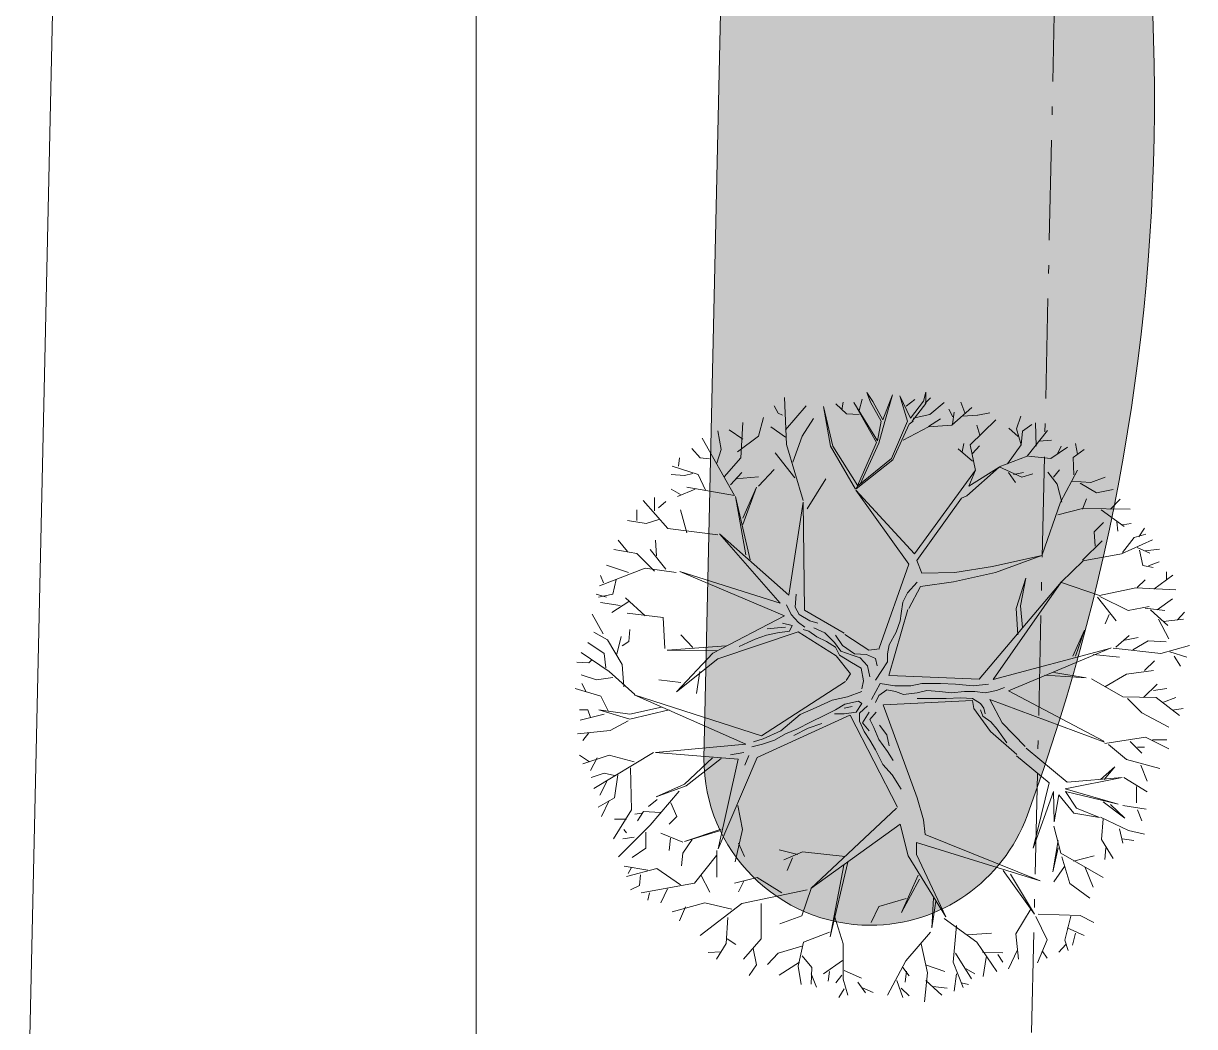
# Model space of a CAD drawing. Header units: metres. Extents: x 8 to 2416, y -346 to 476.
# Drawn here: x 8.4 to 22.43, y 31.83 to 43.85 of the extents above; entities that cross this region are included whole.
import ezdxf

# ---------------------------------------------------------------- set-up
doc = ezdxf.new("R2010")
doc.units = ezdxf.units.M
doc.linetypes.add('ACAD_ISO10W100', pattern=[18, 12, -3, 0, -3])
doc.layers.get('Defpoints').update_dxf_attribs({"color": 6})
doc.layers.add('ARBOLES', color=86, linetype='Continuous', lineweight=0)
doc.layers.add('calle', color=254, linetype='Continuous', lineweight=0)
doc.layers.add('grama', color=7, linetype='Continuous', lineweight=0, true_color=0x698c45)
doc.layers.add('SOLAR', color=7, linetype='ACAD_ISO10W100', lineweight=9, true_color=0xff1414)

# ---------------------------------------------------------------- blocks, each defined once
blk = doc.blocks.new('arbol1')
at = {"layer": 'ARBOLES', "color": 59, "true_color": 0x47602f}
for p, q in [((1233.2362, 79.9663), (1233.2241, 80.2392)), ((1233.7255, 80.2135), (1233.7047, 80.269)), ((1233.7047, 80.269), (1233.7393, 80.217)), ((1233.7982, 80.1095), (1233.8536, 80.2551)), ((1233.8536, 80.2551), (1233.8086, 80.0991)), ((1233.9417, 80.1024), (1233.8972, 80.2493)), ((1233.8972, 80.2493), (1233.9595, 80.1202)), ((1234.0351, 80.2182), (1234.0485, 80.2716)), ((1234.0485, 80.2716), (1234.0485, 80.2048)), ((1233.1635, 80.1907), (1233.1877, 80.1483)), ((1233.2301, 80.0512), (1233.3514, 80.1907)), ((1233.4923, 79.9555), (1233.4523, 80.187)), ((1233.4523, 80.187), (1233.5057, 79.9555)), ((1233.5246, 80.2031), (1233.5869, 80.1442)), ((1233.5662, 80.2135), (1233.5592, 80.1685)), ((1233.7601, 79.9778), (1233.6285, 80.21)), ((1233.6285, 80.21), (1233.767, 79.9882)), ((1233.677, 80.2308), (1233.6597, 80.165)), ((1233.7878, 80.1026), (1233.7255, 80.2135)), ((1233.7393, 80.217), (1233.7982, 80.1095)), ((1233.9333, 80.1893), (1233.9852, 80.2274)), ((1233.9595, 80.1202), (1234.0351, 80.2182)), ((1234.0485, 80.2048), (1233.9684, 80.1024)), ((1234.0441, 80.2066), (1234.0753, 80.2378)), ((1234.0718, 80.1407), (1234.1549, 80.21)), ((1234.1826, 80.1719), (1234.2069, 80.1269)), ((1234.1999, 80.0784), (1234.3177, 80.1823)), ((1234.2761, 80.1511), (1234.2519, 80.2135)), ((1233.0725, 80.0148), (1233.1028, 80.124)), ((1233.1877, 80.1483), (1233.2119, 80.1361)), ((1233.3271, 80.0148), (1233.3938, 80.1179)), ((1233.5869, 80.1442), (1233.6597, 80.1407)), ((1233.767, 79.9882), (1233.7878, 80.1026)), ((1233.8483, 79.8842), (1233.9417, 80.1024)), ((1233.9748, 80.1026), (1233.9506, 80.0853)), ((1233.9748, 80.1199), (1234.0718, 80.1407)), ((1234.0649, 80.0714), (1234.1341, 80.1165)), ((1234.2034, 80.0853), (1234.2138, 80.1546)), ((1234.2623, 80.1303), (1234.3489, 80.1373)), ((1234.3073, 79.964), (1234.4562, 80.1095)), ((1234.3523, 80.1373), (1234.4216, 80.1511)), ((1234.5774, 80.0576), (1234.6017, 80.1303)), ((1232.8543, 79.936), (1232.8362, 80.0452)), ((1232.9028, 80.0512), (1232.9816, 79.9966)), ((1232.9695, 79.8875), (1232.9816, 80.0937)), ((1233.1453, 80.0694), (1233.2301, 80.0088)), ((1233.8086, 80.0991), (1233.774, 79.9744)), ((1233.9506, 80.0853), (1233.8571, 79.8773)), ((1233.916, 79.9917), (1234.0649, 80.068)), ((1234.0649, 80.068), (1234.1999, 80.0784)), ((1234.3454, 80.0784), (1234.3627, 80.0194)), ((1234.5878, 80.0125), (1234.5324, 80.061)), ((1234.6051, 79.964), (1234.5774, 80.0576)), ((1234.6051, 79.964), (1234.6121, 80.0437)), ((1234.6121, 80.0437), (1234.6675, 80.0818)), ((1234.6398, 79.8981), (1234.7575, 80.0472)), ((1234.6917, 79.9571), (1234.6882, 80.0922)), ((1232.9331, 79.6691), (1232.7452, 80.0027)), ((1232.9513, 79.9239), (1233.0725, 80.0148)), ((1233.3332, 79.6388), (1233.2362, 79.9663)), ((1233.2726, 79.8632), (1233.3271, 80.0148)), ((1233.6424, 79.7075), (1233.7601, 79.9778)), ((1233.774, 79.9744), (1233.6666, 79.7353)), ((1234.2602, 79.9235), (1234.2703, 79.9708)), ((1234.709, 79.9848), (1234.7817, 79.9917)), ((1234.9322, 79.91), (1234.922, 79.9708)), ((1232.6846, 79.9421), (1232.7331, 79.8875)), ((1232.8301, 79.8572), (1232.8543, 79.936)), ((1233.2847, 79.7722), (1233.1695, 79.9178)), ((1233.6391, 79.7062), (1233.4923, 79.9555)), ((1233.5057, 79.9555), (1233.6525, 79.724)), ((1234.321, 79.8695), (1234.2365, 79.9404)), ((1234.3385, 79.815), (1234.3073, 79.964)), ((1234.321, 79.9134), (1234.3615, 79.9573)), ((1234.477, 79.8358), (1234.6398, 79.8981)), ((1234.5255, 79.8531), (1234.6051, 79.964)), ((1234.6467, 79.8981), (1234.7783, 79.8843)), ((1234.7783, 79.8843), (1234.8753, 79.9501)), ((1234.8164, 79.912), (1234.8372, 79.9571)), ((1234.9085, 79.8897), (1234.9727, 79.937)), ((1232.721, 79.7904), (1232.5695, 79.839)), ((1232.6119, 79.8875), (1232.6058, 79.839)), ((1232.7331, 79.8875), (1232.7877, 79.8814)), ((1232.8725, 79.7783), (1232.9695, 79.8875)), ((1233.8571, 79.8773), (1233.6424, 79.7075)), ((1233.6525, 79.724), (1233.8483, 79.8842)), ((1234.4758, 79.8335), (1234.2872, 79.6662)), ((1234.3001, 79.722), (1234.4758, 79.8335)), ((1234.4763, 79.8357), (1234.608, 79.7748)), ((1234.9119, 79.7884), (1234.9085, 79.8897)), ((1232.5634, 79.7904), (1232.6422, 79.7844)), ((1232.6422, 79.7844), (1232.6907, 79.7965)), ((1232.7634, 79.6995), (1232.721, 79.7904)), ((1232.9089, 79.7298), (1232.9756, 79.8026)), ((1232.9392, 79.7662), (1233.0725, 79.7783)), ((1233.0725, 79.7237), (1233.1635, 79.8208)), ((1233.3574, 79.5903), (1233.4665, 79.7662)), ((1233.9829, 79.3274), (1234.3387, 79.8163)), ((1234.3387, 79.8163), (1234.3001, 79.722)), ((1234.5303, 79.8019), (1234.5708, 79.7444)), ((1234.5607, 79.7917), (1234.6181, 79.8019)), ((1234.608, 79.7748), (1234.6722, 79.7951)), ((1234.7599, 79.8053), (1234.814, 79.7343)), ((1234.7937, 79.7748), (1234.8275, 79.8188)), ((1234.8342, 79.6295), (1234.9322, 79.8154)), ((1235.0098, 79.7444), (1235.0943, 79.7748)), ((1232.5634, 79.7055), (1232.618, 79.6752)), ((1232.7028, 79.7055), (1232.5998, 79.6631)), ((1232.6543, 79.7177), (1232.9331, 79.6691)), ((1232.9816, 79.5357), (1233.0604, 79.7177)), ((1233.0604, 79.7177), (1232.9816, 79.4993)), ((1233.9486, 79.2673), (1233.64, 79.7005)), ((1233.64, 79.7005), (1233.9829, 79.3274)), ((1234.814, 79.7343), (1234.841, 79.6295)), ((1234.8984, 79.7512), (1235.0098, 79.7444)), ((1234.9491, 79.7411), (1235.0436, 79.6836)), ((1235.0436, 79.6836), (1235.1415, 79.7039)), ((1232.5452, 79.4751), (1232.3998, 79.6388)), ((1232.4664, 79.5782), (1232.4664, 79.657)), ((1232.4907, 79.5964), (1232.5331, 79.6328)), ((1232.9998, 79.3234), (1232.9392, 79.6631)), ((1232.9392, 79.6631), (1233.0241, 79.2931)), ((1233.2497, 79.0873), (1233.3333, 79.6295)), ((1233.3333, 79.6295), (1233.3406, 79)), ((1234.2572, 79.6533), (1233.9958, 79.2888)), ((1234.2872, 79.6662), (1234.2572, 79.6533)), ((1234.7262, 79.3221), (1234.8342, 79.6295)), ((1234.9626, 79.589), (1234.9862, 79.6498)), ((1235.1247, 79.589), (1235.1821, 79.6464)), ((1232.3634, 79.5236), (1232.3634, 79.5842)), ((1232.6543, 79.4508), (1232.618, 79.5842)), ((1234.8174, 79.5552), (1234.9626, 79.5924)), ((1234.9626, 79.5924), (1235.2395, 79.589)), ((1235.0706, 79.5856), (1235.2057, 79.4876)), ((1232.3088, 79.5236), (1232.4179, 79.5054)), ((1232.4179, 79.5054), (1232.4967, 79.5297)), ((1235.0301, 79.4572), (1235.0841, 79.5113)), ((1235.1618, 79.5147), (1235.1686, 79.4606)), ((1235.1956, 79.4978), (1235.2462, 79.5045)), ((1232.8362, 79.4387), (1232.5452, 79.4751)), ((1233.1988, 79.04), (1232.8461, 79.444)), ((1232.8461, 79.444), (1233.2497, 79.0873)), ((1235.0369, 79.3727), (1235.0301, 79.4572)), ((1235.1956, 79.3356), (1235.2631, 79.4234)), ((1235.2631, 79.4234), (1235.3306, 79.4437)), ((1235.2901, 79.4268), (1235.3239, 79.4775)), ((1232.3634, 79.3295), (1232.23, 79.3538)), ((1232.2543, 79.4084), (1232.3088, 79.3416)), ((1232.5331, 79.2385), (1232.4422, 79.3538)), ((1232.4786, 79.3174), (1232.4725, 79.4084)), ((1234.9626, 79.2916), (1235.0774, 79.4032)), ((1235.1888, 79.3288), (1235.3712, 79.4099)), ((1235.28, 79.366), (1235.3543, 79.3322)), ((1235.3273, 79.3457), (1235.4117, 79.3558)), ((1232.4664, 79.2264), (1232.3634, 79.3295)), ((1233.9958, 79.2888), (1234.0258, 79.2159)), ((1234.4372, 79.2545), (1234.7244, 79.3188)), ((1234.7244, 79.3188), (1234.4544, 79.2202)), ((1234.8376, 79.1632), (1234.9659, 79.2883)), ((1234.9659, 79.2883), (1235.1888, 79.3288)), ((1235.2935, 79.3491), (1235.3138, 79.2612)), ((1232.4119, 79.2446), (1232.1452, 79.1415)), ((1232.3149, 79.2203), (1232.1876, 79.2628)), ((1232.5937, 79.2203), (1232.4119, 79.2446)), ((1233.2242, 78.9673), (1232.6133, 79.2256)), ((1232.6133, 79.2256), (1233.1988, 79.04)), ((1233.7772, 78.7784), (1233.9486, 79.2673)), ((1234.0258, 79.2159), (1234.2186, 79.2202)), ((1234.4544, 79.2202), (1234.2101, 79.1644)), ((1234.2186, 79.2202), (1234.4372, 79.2545)), ((1235.3138, 79.2612), (1235.3745, 79.2477)), ((1235.3475, 79.2579), (1235.4083, 79.2815)), ((1235.4522, 79.1801), (1235.4522, 79.2241)), ((1232.1513, 79.2021), (1232.1694, 79.1597)), ((1232.2422, 79.1779), (1232.224, 79.093)), ((1233.9419, 79.1016), (1233.998, 79.1625)), ((1234.2101, 79.1644), (1234.0172, 79.1387)), ((1234.3604, 78.5979), (1234.8373, 79.1625)), ((1234.8373, 79.1625), (1234.4414, 78.5948)), ((1234.6324, 79.1871), (1234.5748, 79.0089)), ((1234.6009, 79.0246), (1234.6324, 79.1871)), ((1234.8342, 79.1632), (1235.0605, 79.0855)), ((1235.28, 79.1328), (1235.3273, 79.1768)), ((1235.3779, 79.1227), (1235.4894, 79.2038)), ((1232.1876, 79.0748), (1232.127, 79.093)), ((1232.224, 79.093), (1232.1391, 79.0748)), ((1233.292, 79.0923), (1233.2874, 79.0174)), ((1233.9139, 79.0455), (1233.9419, 79.1016)), ((1234.0172, 79.1387), (1233.9486, 79.01)), ((1235.0605, 79.0855), (1235.2732, 79.1295)), ((1235.0639, 79.0788), (1235.2293, 78.9977)), ((1235.2732, 79.1295), (1235.5062, 79.1193)), ((1232.2664, 79.0263), (1232.1513, 79.0445)), ((1232.3172, 79.0512), (1232.2176, 78.9864)), ((1232.4118, 78.9665), (1232.2973, 79.0711)), ((1233.2359, 79.0315), (1233.264, 78.9753)), ((1233.2874, 79.0174), (1233.3107, 78.9753)), ((1233.9045, 78.98), (1233.9139, 79.0455)), ((1234.6114, 78.8988), (1234.6009, 79.0246)), ((1235.0504, 79.0754), (1235.1584, 78.9369)), ((1235.2293, 78.9977), (1235.3509, 79.0213)), ((1235.3273, 79.0112), (1235.4421, 78.9977)), ((1235.3982, 79.0011), (1235.486, 79.0653)), ((1232.1678, 78.8619), (1232.1031, 78.9764)), ((1232.5163, 78.9565), (1232.3072, 78.9814)), ((1232.5263, 78.7772), (1232.5163, 78.9565)), ((1232.8061, 78.7489), (1233.2242, 78.9673)), ((1233.264, 78.9753), (1233.3061, 78.9285)), ((1233.3107, 78.9753), (1233.3715, 78.9379)), ((1233.3406, 79), (1233.5733, 78.8654)), ((1233.9427, 79.0034), (1233.8336, 78.6197)), ((1233.8998, 78.9379), (1233.9045, 78.98)), ((1234.5748, 79.0089), (1234.5852, 78.8568)), ((1235.1179, 78.974), (1235.0943, 78.92)), ((1235.3577, 79.0011), (1235.459, 78.9098)), ((1235.4049, 78.947), (1235.4657, 78.8321)), ((1235.432, 78.9335), (1235.5501, 78.947)), ((1235.5164, 78.9436), (1235.5569, 78.9875)), ((1232.3172, 78.817), (1232.3222, 78.8868)), ((1233.3042, 78.8726), (1232.8352, 78.7162)), ((1233.1237, 78.8911), (1233.1845, 78.8958)), ((1233.1845, 78.8958), (1233.2313, 78.9005)), ((1233.2546, 78.8771), (1233.1845, 78.8677)), ((1233.2126, 78.9239), (1233.2687, 78.9098)), ((1233.2687, 78.9098), (1233.2546, 78.8771)), ((1233.5261, 78.7344), (1233.3042, 78.8726)), ((1233.3061, 78.9285), (1233.3435, 78.9005)), ((1233.3341, 78.8864), (1233.3668, 78.8771)), ((1233.3668, 78.8771), (1233.4136, 78.8443)), ((1233.3715, 78.9379), (1233.4183, 78.9239)), ((1233.3949, 78.8958), (1233.4604, 78.8677)), ((1233.8765, 78.8724), (1233.8998, 78.9379)), ((1234.9048, 78.731), (1234.9729, 78.883)), ((1234.9729, 78.883), (1234.9205, 78.731)), ((1232.0782, 78.812), (1232.1728, 78.7473)), ((1232.1927, 78.827), (1232.1131, 78.8718)), ((1232.2774, 78.6825), (1232.1927, 78.827)), ((1232.2475, 78.7423), (1232.2724, 78.8469)), ((1232.2774, 78.7921), (1232.3172, 78.817)), ((1232.6906, 78.7822), (1232.6209, 78.8569)), ((1233.0115, 78.8116), (1232.9601, 78.7882)), ((1233.0536, 78.8303), (1233.0115, 78.8116)), ((1233.1191, 78.8537), (1233.0536, 78.8303)), ((1233.1845, 78.8677), (1233.1191, 78.8537)), ((1233.4136, 78.8443), (1233.4697, 78.8162)), ((1233.4604, 78.8677), (1233.5165, 78.8116)), ((1233.4697, 78.8162), (1233.5211, 78.7835)), ((1233.5165, 78.8116), (1233.5539, 78.7601)), ((1233.5211, 78.8537), (1233.5632, 78.7929)), ((1233.5766, 78.8584), (1233.7166, 78.766)), ((1233.8344, 78.7975), (1233.8765, 78.8724)), ((1235.1562, 78.7835), (1235.2348, 78.8516)), ((1235.2086, 78.8254), (1235.2872, 78.8411)), ((1235.2557, 78.7677), (1235.3448, 78.8201)), ((1235.3448, 78.8201), (1235.4495, 78.8149)), ((1232.2027, 78.6427), (1232.0384, 78.7523)), ((1232.1728, 78.7473), (1232.1828, 78.6626)), ((1232.5412, 78.7672), (1232.8848, 78.7921)), ((1232.83, 78.7622), (1232.5412, 78.7672)), ((1232.5952, 78.5233), (1232.8061, 78.7489)), ((1233.5211, 78.7835), (1233.5445, 78.7367)), ((1233.5445, 78.7367), (1233.6146, 78.6946)), ((1233.5539, 78.7601), (1233.6193, 78.7367)), ((1233.5632, 78.7929), (1233.6333, 78.7461)), ((1233.6193, 78.7367), (1233.6661, 78.7227)), ((1233.6333, 78.7461), (1233.7035, 78.7414)), ((1233.7035, 78.7414), (1233.7549, 78.718)), ((1233.7166, 78.766), (1233.7791, 78.7749)), ((1233.825, 78.7461), (1233.8344, 78.7975)), ((1233.825, 78.6993), (1233.825, 78.7461)), ((1234.4414, 78.5948), (1235.1271, 78.7788)), ((1234.5309, 78.5297), (1235.1294, 78.7798)), ((1235.0252, 78.7415), (1235.1772, 78.7258)), ((1235.1405, 78.7782), (1235.4181, 78.7468)), ((1235.4181, 78.7468), (1235.5857, 78.7939)), ((1235.4705, 78.7572), (1235.57, 78.7258)), ((1232.0135, 78.6975), (1232.0832, 78.6925)), ((1232.0832, 78.6925), (1232.1031, 78.7124)), ((1232.2873, 78.553), (1232.2774, 78.6825)), ((1232.8352, 78.7162), (1232.5952, 78.5233)), ((1233.6097, 78.6288), (1233.5261, 78.7344)), ((1233.6146, 78.6946), (1233.6707, 78.6619)), ((1233.6661, 78.7227), (1233.7081, 78.6759)), ((1233.7081, 78.6759), (1233.7222, 78.6104)), ((1233.7549, 78.718), (1233.7642, 78.6759)), ((1233.7923, 78.6478), (1233.825, 78.6993)), ((1235.3238, 78.6472), (1235.3814, 78.7048)), ((1235.4967, 78.731), (1235.5333, 78.6734)), ((1232.128, 78.5928), (1232.0384, 78.6227)), ((1232.2226, 78.6078), (1232.128, 78.5928)), ((1232.352, 78.5081), (1232.2027, 78.6427)), ((1232.7304, 78.6427), (1232.7105, 78.5131)), ((1233.5842, 78.5888), (1233.6097, 78.6288)), ((1233.6707, 78.6619), (1233.6848, 78.587)), ((1233.7549, 78.5917), (1233.7923, 78.6478)), ((1233.8368, 78.6197), (1234.3604, 78.5979)), ((1234.9833, 78.6052), (1234.7424, 78.621)), ((1234.7948, 78.6367), (1234.9833, 78.6052)), ((1235.0148, 78.6), (1235.1981, 78.4952)), ((1235.0933, 78.5528), (1235.2191, 78.6262)), ((1235.2191, 78.6262), (1235.3762, 78.6472)), ((1232.1529, 78.4982), (1232.0035, 78.543)), ((1232.0434, 78.5729), (1232.0683, 78.5231)), ((1232.6209, 78.5779), (1232.4915, 78.5928)), ((1233.0911, 78.2663), (1233.5805, 78.583)), ((1233.6848, 78.587), (1233.6754, 78.5402)), ((1233.7315, 78.4794), (1233.7829, 78.573)), ((1233.7736, 78.5028), (1233.8204, 78.5355)), ((1233.7829, 78.573), (1233.8671, 78.5589)), ((1233.8204, 78.5355), (1233.8718, 78.5262)), ((1233.8671, 78.5589), (1233.9606, 78.5589)), ((1233.9606, 78.5589), (1234.0261, 78.573)), ((1234.0261, 78.573), (1234.1336, 78.573)), ((1234.1336, 78.573), (1234.2224, 78.5683)), ((1234.2224, 78.5683), (1234.3253, 78.5589)), ((1234.3253, 78.5589), (1234.4141, 78.5683)), ((1234.4609, 78.5308), (1234.5076, 78.5496)), ((1235.3186, 78.4899), (1235.3972, 78.5685)), ((1235.3762, 78.5318), (1235.4548, 78.5423)), ((1232.1977, 78.4085), (1232.1529, 78.4982)), ((1232.9991, 78.2185), (1232.3477, 78.5057)), ((1232.3477, 78.5057), (1233.0911, 78.2663)), ((1233.5024, 78.4747), (1233.4089, 78.4326)), ((1233.5913, 78.4934), (1233.5024, 78.4747)), ((1233.5772, 78.4513), (1233.6567, 78.47)), ((1233.6754, 78.5262), (1233.5913, 78.4934)), ((1233.6567, 78.47), (1233.6754, 78.456)), ((1233.7549, 78.4607), (1233.7736, 78.5028)), ((1233.8025, 78.4482), (1234.3199, 78.4731)), ((1233.8718, 78.5262), (1233.9185, 78.5075)), ((1233.9185, 78.5075), (1233.998, 78.5168)), ((1233.998, 78.5168), (1234.0541, 78.5308)), ((1233.998, 78.4841), (1234.0822, 78.4841)), ((1234.0541, 78.5308), (1234.1289, 78.5262)), ((1234.0822, 78.4841), (1234.1663, 78.4841)), ((1234.1289, 78.5262), (1234.1991, 78.5168)), ((1234.1663, 78.4841), (1234.2505, 78.4887)), ((1234.1991, 78.5168), (1234.2739, 78.5262)), ((1234.2505, 78.4887), (1234.3206, 78.4841)), ((1234.2739, 78.5262), (1234.3346, 78.5262)), ((1234.3199, 78.4731), (1234.3292, 78.4264)), ((1234.3206, 78.4841), (1234.3674, 78.456)), ((1234.3346, 78.5262), (1234.3954, 78.5168)), ((1234.3954, 78.5168), (1234.4609, 78.5308)), ((1235.0897, 78.2299), (1234.4227, 78.4794)), ((1234.4227, 78.4794), (1234.4944, 78.3421)), ((1235.0874, 78.2357), (1234.5309, 78.5297)), ((1235.1981, 78.4952), (1235.3919, 78.4899)), ((1235.2243, 78.4847), (1235.3081, 78.4008)), ((1235.3919, 78.4899), (1235.5281, 78.3851)), ((1235.4338, 78.4637), (1235.5072, 78.4899)), ((1232.0782, 78.4185), (1232.0284, 78.4185)), ((1232.0932, 78.3736), (1232.0782, 78.4185)), ((1232.3222, 78.3936), (1232.1429, 78.4185)), ((1232.1429, 78.4185), (1232.3222, 78.3637)), ((1232.5064, 78.4334), (1232.3222, 78.3936)), ((1232.3222, 78.3637), (1232.5512, 78.4185)), ((1233.4089, 78.4326), (1233.3154, 78.3905)), ((1233.4557, 78.3858), (1233.5211, 78.4186)), ((1233.5726, 78.3952), (1233.5165, 78.3952)), ((1233.5211, 78.4186), (1233.5772, 78.4513)), ((1233.5726, 78.4279), (1233.6193, 78.4373)), ((1233.6427, 78.4045), (1233.5726, 78.3952)), ((1233.6754, 78.456), (1233.6427, 78.4045)), ((1233.7081, 78.442), (1233.6614, 78.3998)), ((1233.6614, 78.3998), (1233.6614, 78.3531)), ((1233.7175, 78.4045), (1233.6801, 78.3437)), ((1233.7596, 78.4045), (1233.7222, 78.3624)), ((1233.9986, 77.905), (1233.7998, 78.4485)), ((1234.3292, 78.4264), (1234.4258, 78.2922)), ((1234.3674, 78.456), (1234.3861, 78.4279)), ((1234.3674, 78.4186), (1234.3814, 78.3811)), ((1234.3861, 78.4279), (1234.3954, 78.3952)), ((1235.3081, 78.4008), (1235.4653, 78.3169)), ((1235.4862, 78.4165), (1235.5491, 78.427)), ((1232.1728, 78.3936), (1232.0334, 78.3587)), ((1232.3122, 78.3537), (1232.2077, 78.2989)), ((1233.6062, 78.3878), (1233.0653, 78.1411)), ((1233.2546, 78.339), (1233.2032, 78.2969)), ((1233.3154, 78.3905), (1233.2546, 78.339)), ((1233.2967, 78.3063), (1233.3809, 78.3484)), ((1233.3622, 78.311), (1233.4417, 78.339)), ((1233.3809, 78.3484), (1233.4557, 78.3858)), ((1233.6082, 78.3881), (1233.8841, 77.8511)), ((1233.6614, 78.3531), (1233.6894, 78.2922)), ((1233.6801, 78.3437), (1233.7175, 78.2969)), ((1233.7222, 78.3624), (1233.7455, 78.3156)), ((1233.7783, 78.3297), (1233.8204, 78.2735)), ((1234.3814, 78.3811), (1234.4281, 78.3484)), ((1234.4281, 78.3484), (1234.4655, 78.3063)), ((1234.4944, 78.3421), (1234.6284, 78.2049)), ((1232.2077, 78.2989), (1232.0185, 78.279)), ((1232.0832, 78.284), (1232.0483, 78.2391)), ((1233.2032, 78.2969), (1233.1004, 78.2501)), ((1233.1658, 78.2408), (1233.2313, 78.2782)), ((1233.2313, 78.2782), (1233.2967, 78.3063)), ((1233.278, 78.2688), (1233.3622, 78.311)), ((1233.6894, 78.2922), (1233.7222, 78.2408)), ((1233.7455, 78.3156), (1233.7736, 78.2455)), ((1233.8204, 78.2735), (1233.8344, 78.208)), ((1234.4258, 78.2922), (1234.5786, 78.1581)), ((1234.4655, 78.3063), (1234.4983, 78.2595)), ((1234.4983, 78.2595), (1234.5216, 78.2267)), ((1235.0933, 78.2226), (1235.3291, 78.2593)), ((1235.3291, 78.2593), (1235.4653, 78.1911)), ((1232.4729, 78.1706), (1232.9991, 78.2185)), ((1233.0349, 78.2033), (1233.0957, 78.2174)), ((1233.1004, 78.2501), (1233.0442, 78.2314)), ((1233.0957, 78.2174), (1233.1658, 78.2408)), ((1233.7222, 78.2408), (1233.7549, 78.1846)), ((1233.7736, 78.2455), (1233.825, 78.1753)), ((1234.6327, 78.1949), (1234.873, 77.9961)), ((1235.1143, 78.2173), (1235.2191, 78.1282)), ((1235.24, 78.2331), (1235.3081, 78.1649)), ((1235.2819, 78.2016), (1235.3238, 78.2016)), ((1235.371, 78.2435), (1235.4548, 78.2435)), ((1232.0284, 78.1544), (1232.0882, 78.1146)), ((1232.2027, 78.1544), (1232.0483, 78.1046)), ((1232.133, 78.1395), (1232.0932, 78.0648)), ((1232.4607, 78.1702), (1232.1131, 77.9605)), ((1232.3471, 78.1146), (1232.2027, 78.1544)), ((1232.9549, 78.1301), (1232.4729, 78.1706)), ((1232.8051, 78.1395), (1232.6408, 77.9851)), ((1232.6508, 77.9751), (1232.8549, 78.1345)), ((1233.0653, 78.1411), (1232.8372, 77.6072)), ((1232.8372, 77.6072), (1232.9549, 78.1301)), ((1232.9087, 78.1566), (1232.9881, 78.1706)), ((1233.0162, 78.1519), (1232.9928, 78.0957)), ((1233.7549, 78.1846), (1233.797, 78.1004)), ((1233.825, 78.1753), (1233.8578, 78.1238)), ((1234.7672, 77.9929), (1234.5782, 78.15)), ((1235.2191, 78.1282), (1235.4129, 78.0758)), ((1232.3272, 78.0797), (1232.3321, 77.8356)), ((1233.797, 78.1004), (1233.8531, 78.0396)), ((1235.151, 78.0863), (1235.0671, 78.0129)), ((1235.0881, 78.0129), (1235.151, 78.0863)), ((1235.3029, 78.0968), (1235.3395, 78.0024)), ((1232.0981, 78.0249), (1232.1728, 78.0498)), ((1232.1878, 78), (1232.1479, 77.9203)), ((1232.1728, 78.0498), (1232.2326, 78.0349)), ((1232.2525, 78.0399), (1232.2326, 77.9053)), ((1232.6408, 77.9851), (1232.4765, 77.9103)), ((1233.8531, 78.0396), (1233.9045, 77.9554)), ((1234.6743, 77.6114), (1234.7672, 77.9929)), ((1235.1933, 78.0249), (1234.8601, 77.9576)), ((1234.873, 77.9961), (1235.1933, 78.0249)), ((1235.2033, 78.0234), (1235.3395, 77.9395)), ((1232.6109, 77.9452), (1232.4417, 77.7459)), ((1232.4765, 77.9103), (1232.6508, 77.9751)), ((1234.7929, 77.9416), (1234.6743, 77.6114)), ((1234.7961, 77.7653), (1234.7929, 77.9416)), ((1234.8249, 77.9224), (1234.7961, 77.7653)), ((1234.9114, 77.8166), (1234.8249, 77.9224)), ((1234.8601, 77.9576), (1235.1709, 77.8679)), ((1235.1709, 77.8679), (1234.8633, 77.9416)), ((1234.8633, 77.9416), (1234.9274, 77.8454)), ((1235.2767, 77.971), (1235.2767, 77.8766)), ((1232.2326, 77.9053), (1232.138, 77.8505)), ((1232.2027, 77.8904), (1232.1579, 77.7957)), ((1232.4815, 77.8954), (1232.4317, 77.8555)), ((1232.5612, 77.8754), (1232.596, 77.7957)), ((1232.9516, 77.8602), (1232.9788, 77.7199)), ((1234.0341, 77.7772), (1233.9986, 77.905)), ((1235.2086, 77.7875), (1235.0829, 77.8819)), ((1235.1248, 77.8661), (1235.2086, 77.7875)), ((1235.1981, 77.8609), (1235.3343, 77.8399)), ((1232.3321, 77.8356), (1232.2276, 77.6662)), ((1232.3023, 77.7808), (1232.2326, 77.7808)), ((1232.3919, 77.8157), (1232.352, 77.8107)), ((1232.4018, 77.8256), (1232.367, 77.7708)), ((1232.5014, 77.8206), (1232.4018, 77.8256)), ((1232.596, 77.7957), (1232.5512, 77.7509)), ((1233.8779, 77.8446), (1233.3774, 77.3757)), ((1235.062, 77.7909), (1234.9114, 77.8166)), ((1234.9274, 77.8454), (1235.062, 77.7909)), ((1235.0671, 77.7928), (1235.2295, 77.7141)), ((1235.0829, 77.7823), (1235.0724, 77.6617)), ((1235.2819, 77.8347), (1235.3081, 77.7718)), ((1232.4417, 77.7459), (1232.2575, 77.5616)), ((1232.2873, 77.721), (1232.3023, 77.7011)), ((1232.856, 77.7222), (1232.6417, 77.6507)), ((1232.6417, 77.6507), (1232.8464, 77.7127)), ((1232.9788, 77.7199), (1232.936, 77.5327)), ((1233.3774, 77.3757), (1233.8992, 77.7523)), ((1233.8992, 77.7523), (1233.9454, 77.5676)), ((1234.0448, 77.6919), (1234.0341, 77.7772)), ((1234.7948, 77.7403), (1234.8367, 77.5831)), ((1235.1772, 77.7246), (1235.1981, 77.6407)), ((1235.2295, 77.7141), (1235.3238, 77.6932)), ((1232.2823, 77.6662), (1232.3471, 77.6762)), ((1232.4168, 77.7061), (1232.4168, 77.6114)), ((1232.6321, 77.646), (1232.5036, 77.6984)), ((1232.5607, 77.6698), (1232.5512, 77.5983)), ((1232.6866, 77.6614), (1232.6321, 77.5834)), ((1233.9951, 77.5747), (1233.9951, 77.6457)), ((1233.9951, 77.6457), (1234.7157, 77.4219)), ((1234.7157, 77.4219), (1234.0448, 77.6919)), ((1234.7895, 77.473), (1234.821, 77.6565)), ((1235.0724, 77.6617), (1235.1405, 77.5516)), ((1235.1929, 77.6669), (1235.261, 77.6565)), ((1232.4168, 77.6114), (1232.3371, 77.5566)), ((1232.6321, 77.5834), (1232.6243, 77.5093)), ((1232.8308, 77.599), (1232.8308, 77.4431)), ((1232.9555, 77.6419), (1232.9905, 77.5639)), ((1233.3022, 77.5756), (1233.1931, 77.6029)), ((1233.3295, 77.5912), (1233.2204, 77.5444)), ((1233.5789, 77.5639), (1233.3295, 77.5912)), ((1234.821, 77.6145), (1234.7895, 77.473)), ((1234.8367, 77.5831), (1235.0829, 77.4415)), ((1235.0986, 77.6145), (1235.0933, 77.5464)), ((1232.2893, 77.5078), (1232.4274, 77.484)), ((1232.8274, 77.5697), (1232.6988, 77.4077)), ((1233.2711, 77.5561), (1233.2399, 77.4821)), ((1233.4904, 77.0953), (1233.5938, 77.5298)), ((1233.5696, 77.5126), (1233.4904, 77.0953)), ((1233.9454, 77.5676), (1234.1655, 77.2123)), ((1234.1655, 77.2123), (1233.9951, 77.5747)), ((1234.8419, 77.5621), (1234.889, 77.4049)), ((1234.91, 77.5359), (1235.0305, 77.5674)), ((1232.4797, 77.4935), (1232.3035, 77.4458)), ((1232.3321, 77.4983), (1232.3131, 77.4649)), ((1232.3845, 77.4554), (1232.3797, 77.3934)), ((1232.6178, 77.3982), (1232.4797, 77.4935)), ((1232.7369, 77.4554), (1232.7893, 77.3553)), ((1233.0655, 77.4411), (1232.9322, 77.4077)), ((1233.2084, 77.3505), (1233.0655, 77.4411)), ((1233.9062, 77.2364), (1234.0036, 77.4548)), ((1234.6829, 77.2263), (1234.5002, 77.4816)), ((1234.5416, 77.4609), (1234.6829, 77.2263)), ((1234.8576, 77.5045), (1234.7948, 77.4153)), ((1234.9781, 77.4992), (1235.0252, 77.3839)), ((1232.3797, 77.3934), (1232.3274, 77.3696)), ((1232.6988, 77.4077), (1232.3893, 77.3505)), ((1232.5417, 77.3744), (1232.5036, 77.2933)), ((1232.9866, 77.4197), (1232.9555, 77.3573)), ((1233.3802, 77.3768), (1233.3256, 77.2169)), ((1234.0114, 77.4314), (1233.9062, 77.2364)), ((1234.889, 77.4049), (1235.0043, 77.321)), ((1232.4369, 77.3505), (1232.4274, 77.3076)), ((1233.356, 77.3696), (1232.975, 77.2886)), ((1233.9334, 77.3183), (1233.7737, 77.2715)), ((1234.0832, 77.147), (1234.0935, 77.3229)), ((1234.1073, 77.3022), (1234.0832, 77.147)), ((1232.7607, 77.2933), (1232.5702, 77.2409)), ((1232.6131, 77.1885), (1232.6464, 77.2695)), ((1232.975, 77.2886), (1232.7321, 77.1027)), ((1232.9179, 77.2552), (1232.7607, 77.2933)), ((1233.0893, 77.2886), (1233.0893, 77.0837)), ((1233.7737, 77.2715), (1233.7308, 77.1779)), ((1234.6622, 77.2608), (1234.5726, 77.1125)), ((1232.8941, 77.2076), (1232.8845, 77.0551)), ((1233.3256, 77.2169), (1233.197, 77.1701)), ((1233.5179, 77.2091), (1233.5662, 77.0539)), ((1234.1556, 77.2022), (1234.3451, 77.0642)), ((1234.6898, 77.2125), (1234.7553, 77.078)), ((1234.7036, 77.2263), (1234.9483, 77.2194)), ((1234.8932, 77.216), (1234.8587, 77.0746)), ((1234.9483, 77.2194), (1235.0276, 77.1781)), ((1233.4869, 77.1229), (1233.3353, 77.0642)), ((1234.0763, 77.1229), (1233.9315, 76.9539)), ((1234.228, 77.1608), (1234.2073, 76.947)), ((1234.29, 77.1056), (1234.4313, 77.116)), ((1234.5726, 77.1125), (1234.5899, 76.9642)), ((1234.8725, 77.147), (1234.9724, 77.1022)), ((1234.9207, 77.116), (1234.9035, 77.047)), ((1232.8845, 77.0551), (1232.8274, 76.9645)), ((1232.8893, 77.0837), (1232.9417, 77.0503)), ((1233.0893, 77.0837), (1232.9845, 76.9645)), ((1233.3249, 77.0401), (1233.1871, 76.9987)), ((1233.3353, 77.0642), (1233.3042, 76.9228)), ((1233.5662, 77.0539), (1233.5662, 76.847)), ((1234.0212, 77.0539), (1234.0591, 76.8849)), ((1234.3451, 77.0642), (1234.4623, 76.8918)), ((1234.7553, 77.078), (1234.7002, 76.9435)), ((1234.8656, 77.0504), (1234.8242, 77.0056)), ((1234.8587, 77.0746), (1234.8794, 77.016)), ((1232.856, 77.0074), (1232.7798, 77.0027)), ((1233.0417, 77.0265), (1233.0607, 76.9312)), ((1233.1871, 76.9987), (1233.125, 76.9332)), ((1233.3284, 76.9849), (1233.3835, 76.9159)), ((1234.2211, 76.9987), (1234.3141, 76.8504)), ((1234.3796, 77.0056), (1234.4968, 77.0022)), ((1234.4003, 76.9746), (1234.3831, 76.8642)), ((1234.4692, 76.9918), (1234.4968, 76.947)), ((1234.583, 77.0194), (1234.5313, 76.909)), ((1234.7277, 77.0125), (1234.7553, 76.9711)), ((1233.0607, 76.9312), (1233.0179, 76.8692)), ((1233.3111, 76.947), (1233.1939, 76.8711)), ((1233.3042, 76.9228), (1233.3215, 76.8159)), ((1233.3835, 76.9159), (1233.3801, 76.8194)), ((1233.5627, 76.9573), (1233.4524, 76.878)), ((1233.5731, 76.8987), (1233.673, 76.8539)), ((1233.9315, 76.9539), (1233.8247, 76.7538)), ((1233.9143, 76.9159), (1233.9522, 76.8676)), ((1233.935, 76.8952), (1233.9281, 76.8297)), ((1234.0522, 76.9297), (1234.159, 76.8918)), ((1234.2073, 76.947), (1234.2659, 76.7987)), ((1234.2831, 76.909), (1234.3348, 76.878)), ((1233.3801, 76.878), (1233.4111, 76.8021)), ((1233.4869, 76.8918), (1233.48, 76.8366)), ((1233.5593, 76.8711), (1233.5248, 76.8263)), ((1233.5662, 76.847), (1233.5938, 76.7538)), ((1233.6524, 76.8297), (1233.6972, 76.7676)), ((1233.8798, 76.8401), (1233.9143, 76.74)), ((1234.0591, 76.8849), (1234.0418, 76.7159)), ((1234.0487, 76.8401), (1234.1418, 76.7538)), ((1234.228, 76.878), (1234.2142, 76.778)), ((1234.2555, 76.8263), (1234.2969, 76.8159)), ((1233.5731, 76.7918), (1233.5421, 76.74)), ((1233.6798, 76.7978), (1233.7417, 76.7692)), ((1233.904, 76.7952), (1233.9522, 76.7504)), ((1234.0901, 76.8056), (1234.1728, 76.7952))]:
    blk.add_line(p, q, dxfattribs=at)

msp = doc.modelspace()

# ---------------------------------------------------------------- hatches: boundary and pattern name
at = {"layer": 'grama', "transparency": 33554495}
h = msp.add_hatch(color=256, dxfattribs=at)
h.dxf.hatch_style = 1
edge = h.paths.add_edge_path()
edge.add_arc((18.5492, 35.0405), 1.9975, 179.9294, 269.92878)
edge.add_arc((18.5468, 35.043), 2, 270, 339.86032)
edge.add_arc((-3.0236, 42.9535), 24.9752, 339.86032, 383.37936)
edge.add_arc((19.1667, 52.5467), 0.8, 23.37936, 90.00924)
edge.add_line((19.1666, 53.3467), (18.9135, 53.3466))
edge.add_arc((18.9138, 51.3466), 2, 90.00924, 178.72937)
edge.add_line((16.9143, 51.391), (16.5517, 35.043))

# ---------------------------------------------------------------- linework, layer by layer
at = {"layer": 'calle'}
for p, q in [((8.398, 28.204), (9.0637, 58.2131)), ((16.5517, 35.043), (16.9143, 51.391))]:
    msp.add_line(p, q, dxfattribs=at)
for centre, radius, start, end in [((-3.0236, 42.9535), 24.9752, 339.86032, 23.37936), ((18.5492, 35.0405), 1.9975, 179.9294, 269.92878), ((18.5468, 35.043), 2, 270, 339.86032)]:
    msp.add_arc(centre, radius, start, end, dxfattribs=at)
at = {"layer": 'Defpoints', "lineweight": 13}
msp.add_lwpolyline([(13.8218, 68.4412), (88.8549, 68.4412), (88.8549, 14.0559), (13.8218, 14.0559)], close=True, dxfattribs=at)
at = {"layer": 'SOLAR', "ltscale": 0.1}
msp.add_lwpolyline([(80.8091, 57.9566), (80.305, 27.9575), (20.3955, 27.9576), (21.0607, 57.947), (80.8091, 57.9566)], dxfattribs=at)

# ---------------------------------------------------------------- block references
at = {"layer": 'ARBOLES', "xscale": 2.055132678314374, "yscale": 2.055132678314374, "zscale": 2.055132678314374}
msp.add_blockref('arbol1', (-2516.9219, -125.536, 0), dxfattribs=at)

doc.saveas('drawing.dxf')
